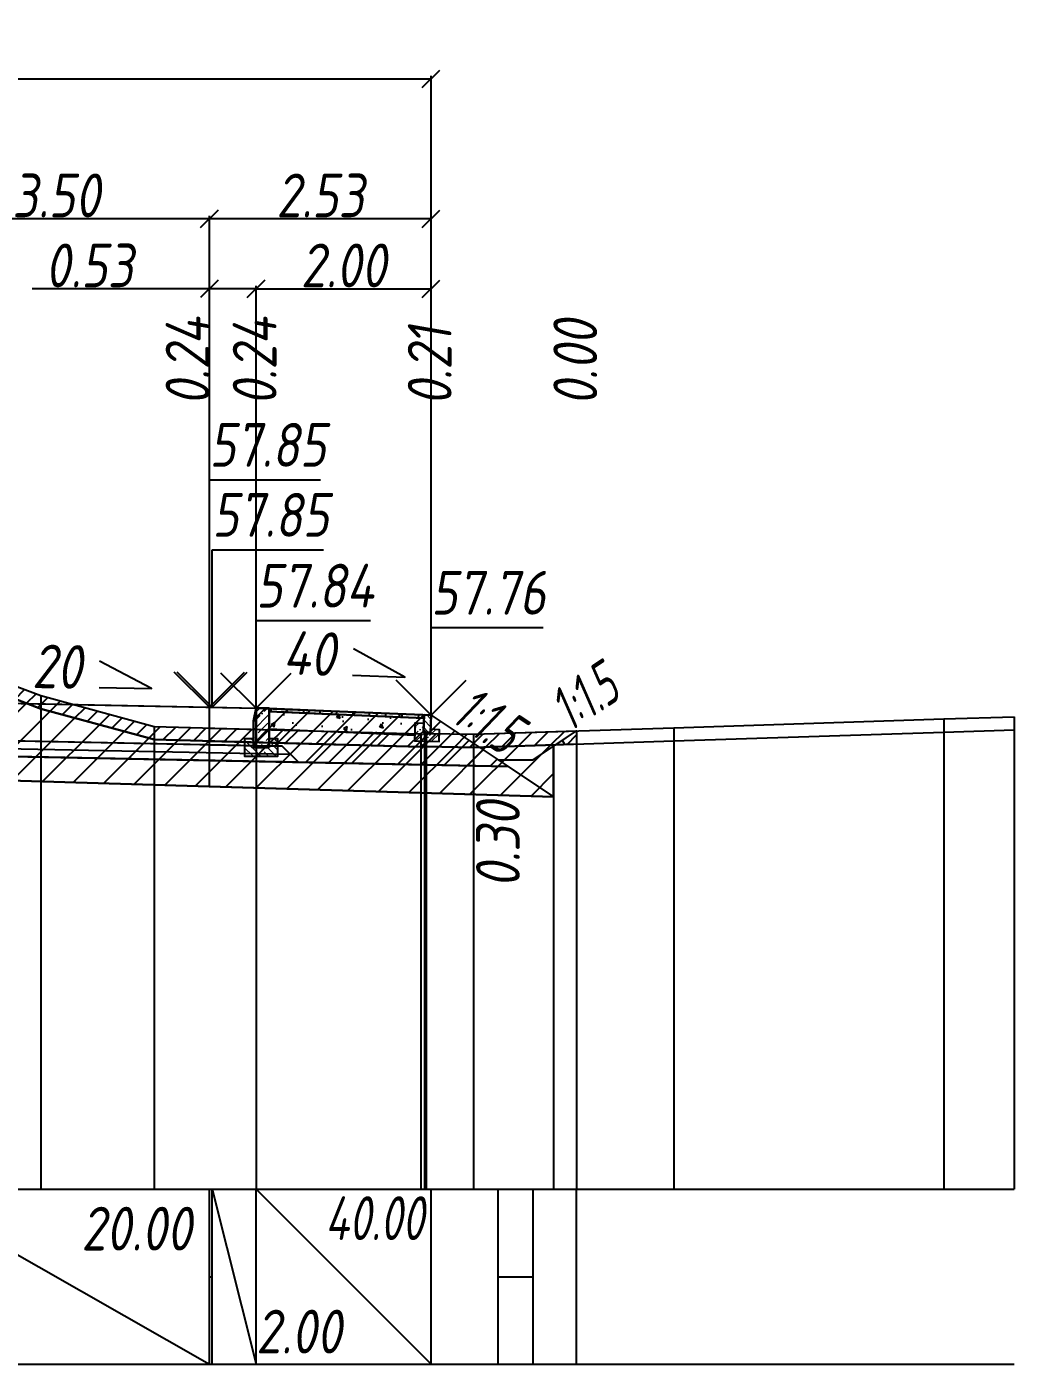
# Model space of a CAD drawing. Extents: x -717 to 1451, y -133302 to 233.
# Drawn here: x -201.9 to -145.4, y -74861.4 to -74785 of the extents above; entities that cross this region are included whole.
import ezdxf
from ezdxf.enums import TextEntityAlignment as Align

# ---------------------------------------------------------------- set-up
doc = ezdxf.new("R2010")
doc.units = 0
for name, color, linetype in [('КОД_399', 252, 'Continuous'), ('Код_514', 1, 'Continuous'), ('Контур_0', 7, 'Continuous'), ('Контур_2521', 7, 'Continuous'), ('Контур_2564', 7, 'Continuous'), ('Контур_2660', 7, 'Continuous'), ('Контур_2665', 7, 'Continuous'), ('Контур_400', 7, 'Continuous'), ('Контур_508', 7, 'Continuous'), ('Контур_512', 7, 'Continuous'), ('Контур_513', 7, 'Continuous'), ('Красный поперечник', 1, 'Continuous'), ('Объём_2501', 7, 'Continuous'), ('Объём_2564', 7, 'Continuous'), ('Объём_2650', 7, 'Continuous'), ('Объём_2660', 7, 'Continuous'), ('Объём_2661', 7, 'Continuous'), ('Объём_2662', 7, 'Continuous'), ('Объём_2663', 7, 'Continuous'), ('Объём_2664', 7, 'Continuous'), ('Объём_2665', 7, 'Continuous'), ('Объём_2666', 7, 'Continuous'), ('Откосы', 7, 'Continuous'), ('Отметки покрытия', 7, 'Continuous'), ('Рабочие отметки', 7, 'Continuous'), ('Слои выравнивания', 7, 'Continuous'), ('Таблица', 7, 'Continuous'), ('Уклоны проезжей части', 7, 'Continuous'), ('Черный поперечник', 3, 'Continuous')]:
    doc.layers.add(name, color=color, linetype=linetype)
for name, color, linetype, true_color in [('Контур_2540', 2, 'Continuous', 0xffff00), ('Контур_2560', 2, 'Continuous', 0xffff00), ('Контур_2561', 7, 'Continuous', 0xff8040), ('Контур_2562', 3, 'Continuous', 0x00ff00), ('Контур_2563', 7, 'Continuous', 0xff8000), ('Контур_2570', 7, 'Continuous', 0x80ff00), ('Контур_2736', 4, 'Continuous', 0x00ffff), ('Контур_402', 7, 'Continuous', 0xff6464), ('Контур_703', 4, 'Continuous', 0x00ffff), ('Контур_707', 4, 'Continuous', 0x00ffff), ('Контур_720', 131, 'Continuous', 0xaaffff), ('Объём_2500', 7, 'Continuous', 0xc0c0c0), ('Объём_2520', 7, 'Continuous', 0x80ffff), ('Объём_2540', 2, 'Continuous', 0xffff00), ('Объём_2560', 2, 'Continuous', 0xffff00), ('Объём_2561', 7, 'Continuous', 0xff8040), ('Объём_2562', 3, 'Continuous', 0x00ff00), ('Объём_2563', 7, 'Continuous', 0xff8000), ('Объём_2570', 7, 'Continuous', 0x80ff00), ('Объём_2600', 7, 'Continuous', 0x808000), ('Объём_2746', 2, 'Continuous', 0xffff00)]:
    doc.layers.add(name, color=color, linetype=linetype, true_color=true_color)
doc.styles.get("Standard").update_dxf_attribs({"font": 'txt', "height": 2.5})
doc.styles.add('М', font='romand.shx', dxfattribs={"width": 0.8, "oblique": 10, "height": 2.5})
doc.dimstyles.get("Standard").update_dxf_attribs({"dimtxt": 0.18, "dimasz": 0.18, "dimexe": 0.18, "dimexo": 0.0625, "dimgap": 0.09, "dimtad": 0, "dimtih": 1, "dimtoh": 1, "dimdec": 4, "dimzin": 0, "dimdsep": 46, "dimtxsty": 'Standard', "dimcen": 0.09, "dimadec": 0, "dimazin": 0, "dimtfac": 1, "dimtdec": 4, "dimtofl": 0, "dimtmove": 0, "dimatfit": 3, "dimfxl": 1, "dimtolj": 1, "dimtzin": 0, "dimarcsym": 0})

# ---------------------------------------------------------------- blocks, each defined once
blk = doc.blocks.new('_Oblique')
at = {"color": 0, "linetype": 'ByBlock', "lineweight": -2}
blk.add_line((-0.5, -0.5), (0.5, 0.5), dxfattribs=at)
blk = doc.blocks.new('*D3078')
at = {"color": 0, "lineweight": -2, "transparency": 16777216}
for p, q in [((-188.76, -74823.908), (-188.76, -74799.772)), ((-188.76, -74799.952), (-178.76, -74799.952)), ((-178.76, -74824.308), (-178.76, -74799.772))]:
    blk.add_line(p, q, dxfattribs=at)
at = {"layer": 'Defpoints', "color": 0, "transparency": 16777216}
for p in [(-178.76, -74799.952), (-188.76, -74823.97), (-178.76, -74824.37)]:
    blk.add_point(p, dxfattribs=at)
at = {"color": 0, "lineweight": -2, "transparency": 16777216, "rotation": 180}
blk.add_blockref('_Oblique', (-188.76, -74799.952), dxfattribs=at)
at = {"color": 0, "lineweight": -2, "transparency": 16777216}
blk.add_blockref('_Oblique', (-178.76, -74799.952), dxfattribs=at)
at = {"color": 0, "transparency": 16777216, "insert": (-183.76, -74798.612), "char_height": 2.5, "width": 0.72, "attachment_point": 5, "style": 'М'}
blk.add_mtext('\\A1;2.00', dxfattribs=at)
blk = doc.blocks.new('*D3080')
at = {"color": 0, "lineweight": -2, "transparency": 16777216}
for p, q in [((-191.426, -74799.952), (-201.552, -74799.952)), ((-191.426, -74823.854), (-191.426, -74799.772)), ((-188.76, -74799.952), (-191.426, -74799.952)), ((-188.76, -74823.908), (-188.76, -74799.772))]:
    blk.add_line(p, q, dxfattribs=at)
at = {"layer": 'Defpoints', "color": 0, "transparency": 16777216}
for p in [(-188.76, -74799.952), (-191.426, -74823.917), (-188.76, -74823.97)]:
    blk.add_point(p, dxfattribs=at)
at = {"color": 0, "lineweight": -2, "transparency": 16777216, "rotation": 180}
blk.add_blockref('_Oblique', (-191.426, -74799.952), dxfattribs=at)
at = {"color": 0, "lineweight": -2, "transparency": 16777216}
blk.add_blockref('_Oblique', (-188.76, -74799.952), dxfattribs=at)
at = {"color": 0, "transparency": 16777216, "insert": (-198.283, -74798.612), "char_height": 2.5, "width": 0.75, "attachment_point": 5, "style": 'М'}
blk.add_mtext('\\A1;0.53', dxfattribs=at)
blk = doc.blocks.new('*D3082')
at = {"color": 0, "lineweight": -2, "transparency": 16777216}
for p, q in [((-208.926, -74823.504), (-208.926, -74795.772)), ((-191.426, -74795.952), (-208.926, -74795.952)), ((-191.426, -74823.854), (-191.426, -74795.772))]:
    blk.add_line(p, q, dxfattribs=at)
at = {"layer": 'Defpoints', "color": 0, "transparency": 16777216}
for p in [(-208.926, -74795.952), (-208.926, -74823.567), (-191.426, -74823.917)]:
    blk.add_point(p, dxfattribs=at)
at = {"color": 0, "lineweight": -2, "transparency": 16777216, "rotation": 180}
blk.add_blockref('_Oblique', (-208.926, -74795.952), dxfattribs=at)
at = {"color": 0, "lineweight": -2, "transparency": 16777216}
blk.add_blockref('_Oblique', (-191.426, -74795.952), dxfattribs=at)
at = {"color": 0, "transparency": 16777216, "insert": (-200.176, -74794.612), "char_height": 2.5, "width": 0.75, "attachment_point": 5, "style": 'М'}
blk.add_mtext('\\A1;3.50', dxfattribs=at)
blk = doc.blocks.new('*D3083')
at = {"color": 0, "lineweight": -2, "transparency": 16777216}
for p, q in [((-191.426, -74823.854), (-191.426, -74795.772)), ((-178.76, -74795.952), (-191.426, -74795.952)), ((-178.76, -74824.308), (-178.76, -74795.772))]:
    blk.add_line(p, q, dxfattribs=at)
at = {"layer": 'Defpoints', "color": 0, "transparency": 16777216}
for p in [(-191.426, -74795.952), (-191.426, -74823.917), (-178.76, -74824.37)]:
    blk.add_point(p, dxfattribs=at)
at = {"color": 0, "lineweight": -2, "transparency": 16777216, "rotation": 180}
blk.add_blockref('_Oblique', (-191.426, -74795.952), dxfattribs=at)
at = {"color": 0, "lineweight": -2, "transparency": 16777216}
blk.add_blockref('_Oblique', (-178.76, -74795.952), dxfattribs=at)
at = {"color": 0, "transparency": 16777216, "insert": (-185.093, -74794.612), "char_height": 2.5, "width": 0.78, "attachment_point": 5, "style": 'М'}
blk.add_mtext('\\A1;2.53', dxfattribs=at)
blk = doc.blocks.new('*D3085')
at = {"color": 0, "lineweight": -2, "transparency": 16777216}
for p, q in [((-327.352, -74824.993), (-327.352, -74787.772)), ((-178.76, -74824.308), (-178.76, -74787.772)), ((-327.352, -74787.952), (-178.76, -74787.952))]:
    blk.add_line(p, q, dxfattribs=at)
at = {"layer": 'Defpoints', "color": 0, "transparency": 16777216}
for p in [(-178.76, -74787.952), (-178.76, -74824.37), (-327.352, -74825.055)]:
    blk.add_point(p, dxfattribs=at)
at = {"color": 0, "lineweight": -2, "transparency": 16777216, "rotation": 180}
blk.add_blockref('_Oblique', (-327.352, -74787.952), dxfattribs=at)
at = {"color": 0, "lineweight": -2, "transparency": 16777216}
blk.add_blockref('_Oblique', (-178.76, -74787.952), dxfattribs=at)
at = {"color": 0, "transparency": 16777216, "insert": (-253.056, -74786.612), "char_height": 2.5, "width": 0.96, "attachment_point": 5, "style": 'М'}
blk.add_mtext('\\A1;29.72', dxfattribs=at)
blk = doc.blocks.new('Тротуар1')
at = {"linetype": 'Continuous', "lineweight": 13}
h = blk.add_hatch(dxfattribs=at)
h.set_pattern_fill('ANSI35', scale=5, angle=90)
h.set_pattern_definition([(135, (-1541.6927, -4801.9416), (-0.88388348, -0.88388348), []), (135, (-1541.6927, -4801.0577), (-0.88388348, -0.88388348), [1.5625, -0.3125, 0, -0.3125])])
h.paths.add_polyline_path([(-16.72, -1.24), (-17.72, -1.24), (-17.72, -2.24), (-18.52, -2.24), (-18.52, -1.85), (-19.52, -1.89), (-19.52, -3.24), (-16.72, -3.24)])
h = blk.add_hatch(dxfattribs=at)
h.set_pattern_fill('ANSI35', scale=5)
h.set_pattern_definition([(45, (-1541.6927, -4800.4416), (-0.88388348, 0.88388348), []), (45, (-1540.8088, -4800.4416), (-0.88388348, 0.88388348), [1.5625, -0.3125, 0, -0.3125])])
h.paths.add_polyline_path([(-17.72, -0.24), (-18.52, -0.24), (-18.52, -2.24), (-17.72, -2.24)])
at = {"linetype": 'Continuous'}
h = blk.add_hatch(dxfattribs=at)
h.set_pattern_fill('ANSI31', color=256, scale=15, angle=45, style=0)
h.set_pattern_definition([(90, (-1932.1888, -4954.235), (-1.875, 3e-16), [])])
h.paths.add_polyline_path([(0, 0), (-17.72, -0.24), (-17.71, -0.63), (-11.04, -0.58), (0, -0.4)])
at = {"layer": 'КОД_399'}
h = blk.add_hatch(dxfattribs=at)
h.set_pattern_fill('AR-CONC', scale=0.7, angle=45, style=0)
h.set_pattern_definition([(95, (-1932.189, -4954.235), (3.860864, 3.2396496), [0.525, -5.775]), (40, (-1932.189, -4954.235), (-4.409945, 3.036377), [0.42, -4.62]), (145.45144, (-1931.867, -4953.965), (-0.549081, 6.2760265), [0.4461813, -4.907995]), (91.1842, (-1933.179, -4953.245), (6.101854, 4.4632964), [0.7875, -8.6625]), (141.63564, (-1932.67, -4952.873), (-0.1953, 9.447982), [0.669272, -7.361996]), (36.18416, (-1933.179, -4953.245), (-0.1953, 9.447982), [0.63, -6.93]), (66, (-1932.4363, -4952.9975), (4.947401, 0.9616773), [0.525, -5.775]), (11, (-1932.4363, -4952.9975), (-2.38496, 4.793659), [0.42, -4.62]), (116.45144, (-1932.024, -4952.9174), (2.562441, 5.7553363), [0.4461813, -4.907995]), (82.5, (-1932.1888, -4954.235), (-1.5875523, 1.7079287), [0, -4.564, 0, -4.69, 0, -4.6375]), (52.5, (-1932.1888, -4954.235), (-0.6501106, 3.2543661), [0, -2.674, 0, -4.459, 0, -1.7675]), (12.5, (-1933.2926, -4955.3388), (2.7539272, 2.5306453), [0, -1.75, 0, -5.46, 0, -7.245]), (2.5, (-1933.7876, -4955.8337), (2.3911299, 3.3821186), [0, -2.275, 0, -3.626, 0, -5.145])])
h.paths.add_polyline_path([(0, -0.4), (-17.71, -0.63), (-17.72, -1.24), (-16.71, -1.24), (-16.72, -2.62), (-0.07, -2.41)])
at = {"linetype": 'Continuous'}
blk.add_lwpolyline([(-17.72, -1.24), (-16.72, -1.24), (-16.72, -3.24), (-19.52, -3.24), (-19.52, -1.89), (-18.52, -1.85)], dxfattribs=at)
at = {"color": 7, "lineweight": 30}
for points in [[(-18.52, -0.24), (-18.52, -2.24), (-17.72, -2.24), (-17.72, -0.24), (-18.52, -0.24)], [(-8.6, -0.53), (0, -0.4)]]:
    blk.add_lwpolyline(points, dxfattribs=at)
for points in [[(0, 0), (-17.72, -0.24), (-17.72, -0.63), (0, -0.4)], [(0, -0.4), (-17.71, -0.63), (-17.72, -1.24), (-16.71, -1.24), (-16.72, -2.62), (-0.07, -2.39)]]:
    blk.add_lwpolyline(points, close=True)
blk = doc.blocks.new('БР100.30.18')
at = {"linetype": 'Continuous', "lineweight": 13}
h = blk.add_hatch(dxfattribs=at)
h.set_pattern_fill('ANSI35', scale=5)
h.set_pattern_definition([(45, (-1504.996, -4799.2297), (-0.88388348, 0.88388348), []), (45, (-1504.1121, -4799.2297), (-0.88388348, 0.88388348), [1.5625, -0.3125, 0, -0.3125])])
h.paths.add_polyline_path([(0.3, 3.47), (1.8, 3.47), (1.8, -1.03), (0, -1.03), (0, 1.97)])
h = blk.add_hatch(dxfattribs=at)
h.set_pattern_fill('ANSI35', scale=5, angle=90)
h.set_pattern_definition([(135, (-1504.996, -4800.7297), (-0.88388348, -0.88388348), []), (135, (-1504.996, -4799.8458), (-0.88388348, -0.88388348), [1.5625, -0.3125, 0, -0.3125])])
h.paths.add_polyline_path([(-1, -0.03), (0, -0.03), (0, -1.03), (1.8, -1.03), (1.8, -0.03), (2.8, -0.03), (2.8, -2.03), (-1, -2.03)])
at = {"color": 7, "lineweight": 30}
blk.add_lwpolyline([(1.8, -1.03), (0, -1.03), (0, 1.97), (0.3, 3.47), (1.8, 3.47)], close=True, dxfattribs=at)
at = {"linetype": 'Continuous'}
blk.add_lwpolyline([(0, -0.03), (-1, -0.03), (-1, -2.03), (2.8, -2.03), (2.8, -0.03), (1.8, -0.03)], dxfattribs=at)

msp = doc.modelspace()

# ---------------------------------------------------------------- hatches: boundary and pattern name
at = {"layer": 'Объём_2563'}
h = msp.add_hatch(dxfattribs=at)
h.set_pattern_fill('ANSI31', color=256, scale=0.3)
h.set_pattern_definition([(45, (-443.7646, 16.5952), (-0.673519209, 0.673519209), [])])
h.paths.add_polyline_path([(-187.26, -74826.088), (-188.76, -74826.058), (-188.76, -74823.908), (-178.76, -74824.308), (-174.352, -74827.246), (-186.341, -74827.006)])
at = {"layer": 'Объём_2570'}
h = msp.add_hatch(dxfattribs=at)
h.set_pattern_fill('ANSI31', color=256, scale=0.2)
h.set_pattern_definition([(45, (-443.76456, 16.5952), (-0.449012806, 0.449012806), [])])
h.paths.add_polyline_path([(-170.444, -74825.965), (-176.341, -74826.153), (-179.034, -74826.109), (-179.127, -74825.957), (-179.345, -74826.131), (-194.579, -74825.709), (-201.052, -74823.946), (-202.737, -74823.306), (-214.135, -74826.958), (-217.844, -74828.157), (-225.336, -74826.851), (-225.336, -74826.101), (-217.844, -74827.407), (-214.135, -74826.208), (-202.737, -74822.556), (-201.052, -74823.196), (-194.579, -74824.959), (-179.345, -74825.381), (-179.127, -74825.207), (-179.034, -74825.359), (-176.341, -74825.403), (-170.444, -74825.215)])
at = {"layer": 'Объём_2600'}
h = msp.add_hatch(dxfattribs=at)
h.set_pattern_fill('ANSI31', color=6, scale=0.4)
h.set_pattern_definition([(45, (-443.7646, 16.5952), (-0.898025612, 0.898025612), [])])
h.paths.add_polyline_path([(-171.756, -74828.977), (-216.251, -74827.642), (-202.737, -74823.306), (-201.052, -74823.946), (-194.579, -74825.709), (-179.345, -74826.131), (-179.127, -74825.957), (-179.034, -74826.109), (-176.341, -74826.153), (-171.626, -74826.003), (-171.756, -74826.089)])
h = msp.add_hatch(dxfattribs=at)
h.set_pattern_fill('HONEY', color=5, scale=0.3)
h.set_pattern_definition([(0, (-443.76456, 16.5952), (1.42875, 0.8248891935), [0.9525, -1.905]), (120, (-443.76456, 16.5952), (-1.428749997, 0.824889199), [0.9525, -1.905]), (60, (-443.76456, 16.5952), (3e-09, 1.649778392), [-1.905, 0.9525])])
h.paths.add_polyline_path([(-171.626, -74826.003), (-170.444, -74825.215), (-170.444, -74825.965)])

# ---------------------------------------------------------------- linework, layer by layer
at = {"layer": 'Код_514'}
for p, q in [((-208.926, -74851.405), (-191.426, -74861.405)), ((-191.426, -74861.405), (-191.426, -74851.405)), ((-191.26, -74861.405), (-191.26, -74851.405)), ((-191.26, -74851.405), (-188.76, -74861.405)), ((-188.76, -74861.405), (-188.76, -74851.405)), ((-188.76, -74851.405), (-178.76, -74861.405)), ((-178.76, -74861.405), (-178.76, -74851.405)), ((-174.921, -74861.405), (-174.921, -74851.405)), ((-172.921, -74861.405), (-172.921, -74851.405)), ((-170.444, -74861.405), (-170.444, -74851.405)), ((-191.426, -74856.405), (-191.26, -74856.405)), ((-174.921, -74856.405), (-172.921, -74856.405))]:
    msp.add_line(p, q, dxfattribs=at)
at = {"layer": 'Контур_0', "color": 18, "true_color": 0x000000, "flags": 128}
for points in [[(-208.926, -74823.504), (-188.76, -74823.908), (-188.76, -74826.058), (-239.676, -74825.039), (-239.676, -74822.889), (-208.926, -74823.504), (-208.926, -74823.504)], [(-208.926, -74825.654), (-187.26, -74826.088), (-186.341, -74827.006), (-239.676, -74825.939), (-239.676, -74825.039), (-208.926, -74825.654), (-208.926, -74825.654)], [(-188.76, -74826.058), (-187.26, -74826.088), (-186.341, -74827.006), (-174.352, -74827.246)]]:
    msp.add_lwpolyline(points, dxfattribs=at)
at = {"layer": 'Контур_2521', "color": 18, "true_color": 0x000000, "flags": 128}
msp.add_lwpolyline([(-239.676, -74825.489), (-186.8, -74826.547)], dxfattribs=at)
at = {"layer": 'Контур_2540', "flags": 128}
msp.add_lwpolyline([(-239.676, -74826.939), (-239.676, -74825.939), (-174.352, -74827.246), (-171.756, -74828.977), (-239.676, -74826.939), (-239.676, -74826.939)], dxfattribs=at)
at = {"layer": 'Контур_2560', "flags": 128}
msp.add_lwpolyline([(-188.76, -74823.908), (-178.76, -74824.308), (-178.76, -74824.308), (-178.76, -74824.308)], dxfattribs=at)
at = {"layer": 'Контур_2561', "flags": 128}
msp.add_lwpolyline([(-188.76, -74823.908), (-188.76, -74823.908), (-178.76, -74824.308), (-178.76, -74824.308), (-188.76, -74823.908)], dxfattribs=at)
at = {"layer": 'Контур_2562', "flags": 128}
msp.add_lwpolyline([(-178.76, -74824.308), (-178.76, -74824.308), (-178.76, -74824.308), (-178.76, -74824.308), (-178.76, -74824.308)], dxfattribs=at)
at = {"layer": 'Контур_2563', "flags": 128}
msp.add_lwpolyline([(-187.26, -74826.088), (-188.76, -74826.058), (-188.76, -74823.908), (-178.76, -74824.308), (-174.352, -74827.246), (-186.341, -74827.006), (-187.26, -74826.088), (-187.26, -74826.088)], dxfattribs=at)
at = {"layer": 'Контур_2564', "flags": 128}
msp.add_lwpolyline([(-188.76, -74823.908), (-178.76, -74824.308)], dxfattribs=at)
at = {"layer": 'Контур_2570', "flags": 128}
msp.add_lwpolyline([(-268.408, -74824.612), (-239.676, -74825.167), (-235.529, -74825.247), (-234.348, -74825.273), (-225.649, -74826.071), (-225.336, -74826.101), (-225.336, -74826.851), (-225.101, -74826.888), (-217.844, -74828.157), (-214.135, -74826.958), (-202.737, -74823.306), (-201.052, -74823.946), (-194.579, -74825.709), (-179.345, -74826.131), (-179.127, -74825.957), (-179.034, -74826.109), (-176.341, -74826.153), (-164.89, -74825.788), (-149.46, -74825.274), (-145.444, -74825.157)], dxfattribs=at)
at = {"layer": 'Контур_2660', "flags": 128}
msp.add_lwpolyline([(-239.676, -74826.939), (-171.756, -74828.977)], dxfattribs=at)
at = {"layer": 'Контур_2665', "flags": 128}
msp.add_lwpolyline([(-178.76, -74824.308), (-178.76, -74824.308)], dxfattribs=at)
at = {"layer": 'Контур_2736', "flags": 128}
msp.add_lwpolyline([(-178.76, -74824.308), (-178.76, -74824.308)], dxfattribs=at)
at = {"layer": 'Контур_400', "flags": 128}
msp.add_lwpolyline([(-239.676, -74822.889), (-208.926, -74823.504), (-191.426, -74823.854), (-191.426, -74823.854), (-191.426, -74823.854), (-191.426, -74823.854), (-191.26, -74823.858), (-191.26, -74823.858), (-188.76, -74823.908)], dxfattribs=at)
at = {"layer": 'Контур_402', "flags": 128}
msp.add_lwpolyline([(-334.54, -74829.785), (-301.011, -74828.779), (-301.011, -74826.266), (-242.926, -74825.104), (-242.926, -74825.154), (-241.655, -74825.129), (-241.655, -74825.179), (-240.383, -74825.154), (-239.676, -74825.167), (-239.676, -74826.939), (-171.756, -74828.977)], dxfattribs=at)
at = {"layer": 'Контур_508', "flags": 128}
msp.add_lwpolyline([(-336.253, -74830.927), (-334.54, -74829.785), (-301.011, -74828.779), (-301.011, -74826.266), (-242.926, -74825.104), (-242.926, -74825.154), (-241.655, -74825.129), (-241.655, -74825.179), (-240.383, -74825.154), (-239.676, -74825.167), (-239.676, -74826.939), (-171.756, -74828.977), (-171.756, -74826.089), (-170.444, -74825.215)], dxfattribs=at)
at = {"layer": 'Контур_512', "flags": 128}
msp.add_lwpolyline([(-239.676, -74826.939), (-171.756, -74828.977), (-171.756, -74826.089), (-170.444, -74825.215)], dxfattribs=at)
at = {"layer": 'Контур_513', "flags": 128}
msp.add_lwpolyline([(-336.253, -74830.927), (-334.54, -74829.785), (-301.011, -74828.779), (-301.011, -74826.266), (-242.926, -74825.104), (-242.926, -74825.154), (-241.655, -74825.129), (-241.655, -74825.179), (-240.383, -74825.154), (-239.676, -74825.167), (-239.676, -74826.939), (-171.756, -74828.977), (-171.756, -74826.089), (-170.444, -74825.215)], dxfattribs=at)
at = {"layer": 'Контур_703', "flags": 128}
for points in [[(-178.76, -74824.308), (-178.76, -74824.308)], [(-178.76, -74824.308), (-174.921, -74826.867)], [(-178.76, -74824.308), (-174.921, -74826.867)]]:
    msp.add_lwpolyline(points, dxfattribs=at)
at = {"layer": 'Контур_707', "flags": 128}
msp.add_lwpolyline([(-172.921, -74826.867), (-170.444, -74825.215)], dxfattribs=at)
msp.add_lwpolyline([(-172.921, -74826.867), (-170.444, -74825.215)], dxfattribs=at)
at = {"layer": 'Контур_720', "flags": 128}
msp.add_lwpolyline([(-174.921, -74826.867), (-172.921, -74826.867)], dxfattribs=at)
at = {"layer": 'Красный поперечник'}
for p, q in [((-208.926, -74823.504), (-191.426, -74823.854)), ((-191.426, -74823.854), (-191.26, -74823.858)), ((-191.26, -74823.858), (-188.76, -74823.908)), ((-188.76, -74823.908), (-178.76, -74824.308)), ((-178.76, -74824.308), (-174.921, -74826.867)), ((-172.921, -74826.867), (-170.444, -74825.215)), ((-170.444, -74825.215), (-170.444, -74851.405)), ((-171.756, -74826.089), (-171.756, -74851.405)), ((-174.921, -74826.867), (-172.921, -74826.867)), ((-171.756, -74828.977), (-171.756, -74851.405))]:
    msp.add_line(p, q, dxfattribs=at)
at = {"layer": 'Объём_2500', "color": 18, "true_color": 0x000000, "flags": 128}
for points in [[(-208.926, -74823.504), (-188.76, -74823.908), (-188.76, -74826.058), (-239.676, -74825.039), (-239.676, -74822.889), (-208.926, -74823.504), (-208.926, -74823.504)], [(-191.426, -74823.854), (-188.76, -74823.908), (-188.76, -74826.058), (-191.426, -74826.004), (-191.426, -74823.854)]]:
    msp.add_lwpolyline(points, dxfattribs=at)
at = {"layer": 'Объём_2501', "flags": 128}
for points in [[(-239.676, -74822.889), (-208.926, -74823.504), (-191.426, -74823.854), (-191.426, -74823.854), (-191.426, -74823.854), (-191.426, -74823.854), (-191.26, -74823.858), (-191.26, -74823.858), (-188.76, -74823.908)], [(-191.426, -74823.854), (-191.26, -74823.858), (-191.26, -74823.858), (-188.76, -74823.908)]]:
    msp.add_lwpolyline(points, dxfattribs=at)
at = {"layer": 'Объём_2520', "color": 250, "flags": 128}
for points in [[(-208.926, -74825.654), (-187.26, -74826.088), (-186.341, -74827.006), (-239.676, -74825.939), (-239.676, -74825.039), (-208.926, -74825.654), (-208.926, -74825.654)], [(-191.426, -74826.004), (-187.26, -74826.088), (-186.341, -74827.006), (-191.426, -74826.904), (-191.426, -74826.004)]]:
    msp.add_lwpolyline(points, dxfattribs=at)
at = {"layer": 'Объём_2540', "flags": 128}
for points in [[(-239.676, -74826.939), (-239.676, -74825.939), (-174.352, -74827.246), (-171.756, -74828.977), (-239.676, -74826.939), (-239.676, -74826.939)], [(-191.426, -74826.904), (-174.352, -74827.246), (-171.756, -74828.977), (-191.426, -74828.387), (-191.426, -74826.904)]]:
    msp.add_lwpolyline(points, dxfattribs=at)
at = {"layer": 'Объём_2560', "flags": 128}
msp.add_lwpolyline([(-188.76, -74823.908), (-178.76, -74824.308), (-178.76, -74824.308), (-178.76, -74824.308)], dxfattribs=at)
msp.add_lwpolyline([(-188.76, -74823.908), (-178.76, -74824.308), (-178.76, -74824.308), (-178.76, -74824.308)], dxfattribs=at)
at = {"layer": 'Объём_2561', "flags": 128}
msp.add_lwpolyline([(-188.76, -74823.908), (-188.76, -74823.908), (-178.76, -74824.308), (-178.76, -74824.308), (-188.76, -74823.908)], dxfattribs=at)
msp.add_lwpolyline([(-188.76, -74823.908), (-188.76, -74823.908), (-178.76, -74824.308), (-178.76, -74824.308), (-188.76, -74823.908)], dxfattribs=at)
at = {"layer": 'Объём_2562', "flags": 128}
msp.add_lwpolyline([(-178.76, -74824.308), (-178.76, -74824.308), (-178.76, -74824.308), (-178.76, -74824.308), (-178.76, -74824.308)], dxfattribs=at)
msp.add_lwpolyline([(-178.76, -74824.308), (-178.76, -74824.308), (-178.76, -74824.308), (-178.76, -74824.308), (-178.76, -74824.308)], dxfattribs=at)
at = {"layer": 'Объём_2563', "color": 250, "flags": 128}
msp.add_lwpolyline([(-187.26, -74826.088), (-188.76, -74826.058), (-188.76, -74823.908), (-178.76, -74824.308), (-174.352, -74827.246), (-186.341, -74827.006), (-187.26, -74826.088), (-187.26, -74826.088)], dxfattribs=at)
msp.add_lwpolyline([(-187.26, -74826.088), (-188.76, -74826.058), (-188.76, -74823.908), (-178.76, -74824.308), (-174.352, -74827.246), (-186.341, -74827.006), (-187.26, -74826.088), (-187.26, -74826.088)], dxfattribs=at)
at = {"layer": 'Объём_2564', "flags": 128}
msp.add_lwpolyline([(-188.76, -74823.908), (-178.76, -74824.308)], dxfattribs=at)
msp.add_lwpolyline([(-188.76, -74823.908), (-178.76, -74824.308)], dxfattribs=at)
at = {"layer": 'Объём_2570', "flags": 128}
for points in [[(-170.444, -74825.965), (-176.341, -74826.153), (-179.034, -74826.109), (-179.127, -74825.957), (-179.345, -74826.131), (-194.579, -74825.709), (-201.052, -74823.946), (-202.737, -74823.306), (-214.135, -74826.958), (-217.844, -74828.157), (-225.336, -74826.851), (-225.336, -74826.101), (-217.844, -74827.407), (-214.135, -74826.208), (-202.737, -74822.556), (-201.052, -74823.196), (-194.579, -74824.959), (-179.345, -74825.381), (-179.127, -74825.207), (-179.034, -74825.359), (-176.341, -74825.403), (-170.444, -74825.215), (-170.444, -74825.965), (-170.444, -74825.965)], [(-191.426, -74825.047), (-179.345, -74825.381), (-179.127, -74825.207), (-179.034, -74825.359), (-176.341, -74825.403), (-170.444, -74825.215), (-170.444, -74825.965), (-170.444, -74825.965), (-170.444, -74825.965), (-176.341, -74826.153), (-179.034, -74826.109), (-179.127, -74825.957), (-179.345, -74826.131), (-191.426, -74825.797), (-191.426, -74825.047)]]:
    msp.add_lwpolyline(points, dxfattribs=at)
at = {"layer": 'Объём_2600', "color": 5, "flags": 128}
msp.add_lwpolyline([(-171.626, -74826.003), (-170.444, -74825.215), (-170.444, -74825.965), (-171.626, -74826.003), (-171.626, -74826.003)], dxfattribs=at)
msp.add_lwpolyline([(-171.626, -74826.003), (-170.444, -74825.215), (-170.444, -74825.965), (-171.626, -74826.003), (-171.626, -74826.003)], dxfattribs=at)
at = {"layer": 'Объём_2650', "color": 6, "flags": 128}
for points in [[(-171.756, -74828.977), (-216.251, -74827.642), (-202.737, -74823.306), (-201.052, -74823.946), (-194.579, -74825.709), (-179.345, -74826.131), (-179.127, -74825.957), (-179.034, -74826.109), (-176.341, -74826.153), (-171.626, -74826.003), (-171.756, -74826.089), (-171.756, -74828.977), (-171.756, -74828.977)], [(-191.426, -74825.797), (-179.345, -74826.131), (-179.127, -74825.957), (-179.034, -74826.109), (-176.341, -74826.153), (-171.626, -74826.003), (-171.756, -74826.089), (-171.756, -74828.977), (-171.756, -74828.977), (-171.756, -74828.977), (-191.426, -74828.387), (-191.426, -74825.797)]]:
    msp.add_lwpolyline(points, dxfattribs=at)
at = {"layer": 'Объём_2660', "flags": 128}
for points in [[(-239.676, -74826.939), (-171.756, -74828.977)], [(-191.426, -74828.387), (-171.756, -74828.977)]]:
    msp.add_lwpolyline(points, dxfattribs=at)
at = {"layer": 'Объём_2661', "flags": 128}
msp.add_lwpolyline([(-178.76, -74824.308), (-174.921, -74826.867)], dxfattribs=at)
msp.add_lwpolyline([(-178.76, -74824.308), (-174.921, -74826.867)], dxfattribs=at)
at = {"layer": 'Объём_2662', "flags": 128}
msp.add_lwpolyline([(-172.921, -74826.867), (-170.444, -74825.215)], dxfattribs=at)
msp.add_lwpolyline([(-172.921, -74826.867), (-170.444, -74825.215)], dxfattribs=at)
at = {"layer": 'Объём_2663', "flags": 128}
msp.add_lwpolyline([(-174.921, -74826.867), (-172.921, -74826.867)], dxfattribs=at)
msp.add_lwpolyline([(-174.921, -74826.867), (-172.921, -74826.867)], dxfattribs=at)
at = {"layer": 'Объём_2664', "flags": 128}
msp.add_lwpolyline([(-174.921, -74826.867), (-172.921, -74826.867)], dxfattribs=at)
msp.add_lwpolyline([(-174.921, -74826.867), (-172.921, -74826.867)], dxfattribs=at)
at = {"layer": 'Объём_2665', "flags": 128}
msp.add_lwpolyline([(-178.76, -74824.308), (-178.76, -74824.308)], dxfattribs=at)
msp.add_lwpolyline([(-178.76, -74824.308), (-178.76, -74824.308)], dxfattribs=at)
at = {"layer": 'Объём_2666', "flags": 128}
msp.add_lwpolyline([(-178.76, -74824.308), (-178.76, -74824.308)], dxfattribs=at)
msp.add_lwpolyline([(-178.76, -74824.308), (-178.76, -74824.308)], dxfattribs=at)
at = {"layer": 'Объём_2746', "flags": 128}
for points in [[(-174.921, -74826.867), (-172.921, -74826.867), (-171.756, -74826.089), (-171.756, -74828.977), (-216.251, -74827.642), (-203.683, -74823.609), (-201.841, -74823.646), (-201.052, -74823.946), (-194.579, -74825.709), (-179.345, -74826.131), (-179.127, -74825.957), (-179.034, -74826.109), (-176.341, -74826.153), (-176.007, -74826.143), (-174.921, -74826.867), (-174.921, -74826.867)], [(-191.426, -74825.797), (-179.345, -74826.131), (-179.127, -74825.957), (-179.034, -74826.109), (-176.341, -74826.153), (-176.007, -74826.143), (-174.921, -74826.867), (-174.921, -74826.867), (-174.921, -74826.867), (-172.921, -74826.867), (-171.756, -74826.089), (-171.756, -74828.977), (-191.426, -74828.387), (-191.426, -74825.797)]]:
    msp.add_lwpolyline(points, dxfattribs=at)
at = {"layer": 'Отметки покрытия', "color": 1}
for p, q in [((-191.426, -74823.854), (-191.426, -74810.858)), ((-191.426, -74810.858), (-185.076, -74810.858)), ((-191.26, -74823.858), (-191.26, -74814.858)), ((-191.26, -74814.858), (-184.91, -74814.858)), ((-188.76, -74823.908), (-188.76, -74818.908)), ((-188.76, -74818.908), (-182.21, -74818.908)), ((-178.76, -74824.308), (-178.76, -74819.308)), ((-178.76, -74819.308), (-172.36, -74819.308)), ((-191.426, -74823.854), (-193.426, -74821.854)), ((-191.26, -74823.858), (-193.26, -74821.858)), ((-191.426, -74823.854), (-189.426, -74821.854)), ((-191.26, -74823.858), (-189.26, -74821.858)), ((-188.76, -74823.908), (-190.76, -74821.908)), ((-188.76, -74823.908), (-186.76, -74821.908)), ((-178.76, -74824.308), (-180.76, -74822.308)), ((-178.76, -74824.308), (-176.76, -74822.308))]:
    msp.add_line(p, q, dxfattribs=at)
at = {"layer": 'Слои выравнивания'}
msp.add_line((-188.76, -74823.908), (-188.76, -74851.405), dxfattribs=at)
at = {"layer": 'Таблица'}
for p, q in [((-361.253, -74851.405), (-145.444, -74851.405)), ((-361.253, -74861.405), (-145.444, -74861.405))]:
    msp.add_line(p, q, dxfattribs=at)
at = {"layer": 'Уклоны проезжей части', "color": 1, "flags": 128}
for points in [[(-183.254, -74822.023), (-180.257, -74822.143), (-183.194, -74820.524)], [(-197.729, -74822.727), (-194.729, -74822.787), (-197.699, -74821.227)]]:
    msp.add_lwpolyline(points, dxfattribs=at)
at = {"layer": 'Черный поперечник', "color": 7}
for p, q in [((-201.052, -74823.196), (-201.052, -74851.405)), ((-145.444, -74824.407), (-145.444, -74851.405)), ((-194.579, -74824.959), (-194.579, -74851.405)), ((-179.127, -74825.207), (-179.127, -74851.405)), ((-164.89, -74825.038), (-164.89, -74851.405)), ((-149.46, -74824.524), (-149.46, -74851.405)), ((-179.345, -74825.381), (-179.345, -74851.405)), ((-179.034, -74825.359), (-179.034, -74851.405)), ((-176.341, -74825.403), (-176.341, -74851.405))]:
    msp.add_line(p, q, dxfattribs=at)
at = {"layer": 'Черный поперечник', "flags": 128}
msp.add_lwpolyline([(-268.408, -74824.612), (-239.676, -74825.167), (-235.529, -74825.247), (-234.348, -74825.273), (-225.649, -74826.071), (-225.336, -74826.101), (-225.101, -74826.138), (-217.844, -74827.407), (-214.135, -74826.208), (-202.737, -74822.556), (-201.052, -74823.196), (-194.579, -74824.959), (-179.345, -74825.381), (-179.127, -74825.207), (-179.034, -74825.359), (-176.341, -74825.403), (-164.89, -74825.038), (-149.46, -74824.524), (-145.444, -74824.407)], dxfattribs=at)

# ---------------------------------------------------------------- block references
at = {"lineweight": 18, "xscale": 0.5, "yscale": 0.5, "zscale": 0.5, "rotation": 359.9444632229611}
msp.add_blockref('БР100.30.18', (-188.911, -74825.641), dxfattribs=at)
at = {"xscale": -0.4999999999999981, "yscale": 0.4999999999999997, "zscale": 0.4999999999999997, "rotation": 358.2855609405552}
msp.add_blockref('Тротуар1', (-188.01, -74823.908), dxfattribs=at)

# ---------------------------------------------------------------- texts
at = {"layer": 'Код_514', "style": 'М', "oblique": 10}
for s, width, p in [('40.00', 0.7, (-179.16, -74851.806)), ('20.00', 0.8, (-192.426, -74852.405))]:
    msp.add_text(s, height=2.5, dxfattribs=dict(at, width=width)).set_placement(p, align=Align.TOP_RIGHT)
at = {"layer": 'Код_514', "style": 'М', "oblique": 10, "width": 0.8}
msp.add_text('2.00', height=2.5, dxfattribs=at).set_placement((-188.758, -74861.536), align=Align.BOTTOM_LEFT)
at = {"layer": 'Откосы', "color": 1, "style": 'М', "oblique": 10}
for s, rotation, width, p in [('40', 357.70938, 0.8, (-185.78, -74822.781)), ('20', 358.85423, 0.8, (-200.156, -74823.536)), ('1:1.5', 33.69007, 0.6, (-168.898, -74824.914)), ('1:1.5', 326.30994, 0.6, (-176.593, -74826.264))]:
    msp.add_text(s, height=2.5, rotation=rotation, dxfattribs=dict(at, width=width)).set_placement(p, align=Align.BOTTOM_CENTER)
at = {"layer": 'Отметки покрытия', "color": 1, "style": 'М', "oblique": 10, "width": 0.8}
for s, p in [('57.85', (-191.426, -74810.865)), ('57.85', (-191.26, -74814.865)), ('57.84', (-188.76, -74818.915)), ('57.76', (-178.76, -74819.315))]:
    msp.add_text(s, height=2.5, dxfattribs=at).set_placement(p, align=Align.BOTTOM_LEFT)
at = {"layer": 'Рабочие отметки', "color": 1, "style": 'М', "oblique": 10, "width": 0.8}
for s, p in [('0.24', (-192.671, -74806.608)), ('0.24', (-188.838, -74806.608)), ('0.21', (-178.838, -74806.608)), ('0.00', (-170.522, -74806.608))]:
    msp.add_text(s, height=2.5, rotation=90, dxfattribs=at).set_placement(p, align=Align.MIDDLE_LEFT)
msp.add_text('0.30', height=2.5, rotation=90, dxfattribs=at).set_placement((-174.941, -74829.229), align=Align.MIDDLE_RIGHT)

# ---------------------------------------------------------------- dimensions: what is measured, and where the dimension line sits
at = {"color": 5}
for base, p1, picture, middle in [((-178.76, -74787.952), (-327.352, -74825.055), '*D3085', (-253.056, -74786.612)), ((-178.76, -74799.952), (-188.76, -74823.97), '*D3078', (-183.76, -74798.612))]:
    dim = msp.add_linear_dim(base=base, p1=p1, p2=(-178.76, -74824.37), angle=180, dimstyle='Standard', override={"dimtxt": 2.5, "dimasz": 1, "dimtad": 1, "dimdec": 2, "dimlfac": 0.2, "dimtxsty": 'М', "dimblk1": 'Oblique', "dimblk2": 'Oblique', "dimsah": 1}, dxfattribs=at)
    dim.commit()
    dim.dimension.update_dxf_attribs({"geometry": picture, "text_midpoint": middle})
for base, p1, p2, picture, middle in [((-208.926, -74795.952), (-191.426, -74823.917), (-208.926, -74823.567), '*D3082', (-200.176, -74794.612)), ((-191.426, -74795.952), (-178.76, -74824.37), (-191.426, -74823.917), '*D3083', (-185.093, -74794.612))]:
    dim = msp.add_linear_dim(base=base, p1=p1, p2=p2, dimstyle='Standard', override={"dimtxt": 2.5, "dimasz": 1, "dimtad": 1, "dimdec": 2, "dimlfac": 0.2, "dimtxsty": 'М', "dimblk1": 'Oblique', "dimblk2": 'Oblique', "dimsah": 1}, dxfattribs=at)
    dim.commit()
    dim.dimension.update_dxf_attribs({"geometry": picture, "text_midpoint": middle})
dim = msp.add_linear_dim(base=(-188.76, -74799.952), p1=(-191.426, -74823.917), p2=(-188.76, -74823.97), angle=180, dimstyle='Standard', override={"dimtxt": 2.5, "dimasz": 1, "dimtad": 1, "dimdec": 2, "dimlfac": 0.2, "dimtxsty": 'М', "dimblk1": 'Oblique', "dimblk2": 'Oblique', "dimsah": 1}, dxfattribs=at)
dim.commit()
dim.dimension.update_dxf_attribs({"geometry": '*D3080', "text_midpoint": (-198.283, -74799.952), "dimtype": 160})

doc.saveas('drawing.dxf')
